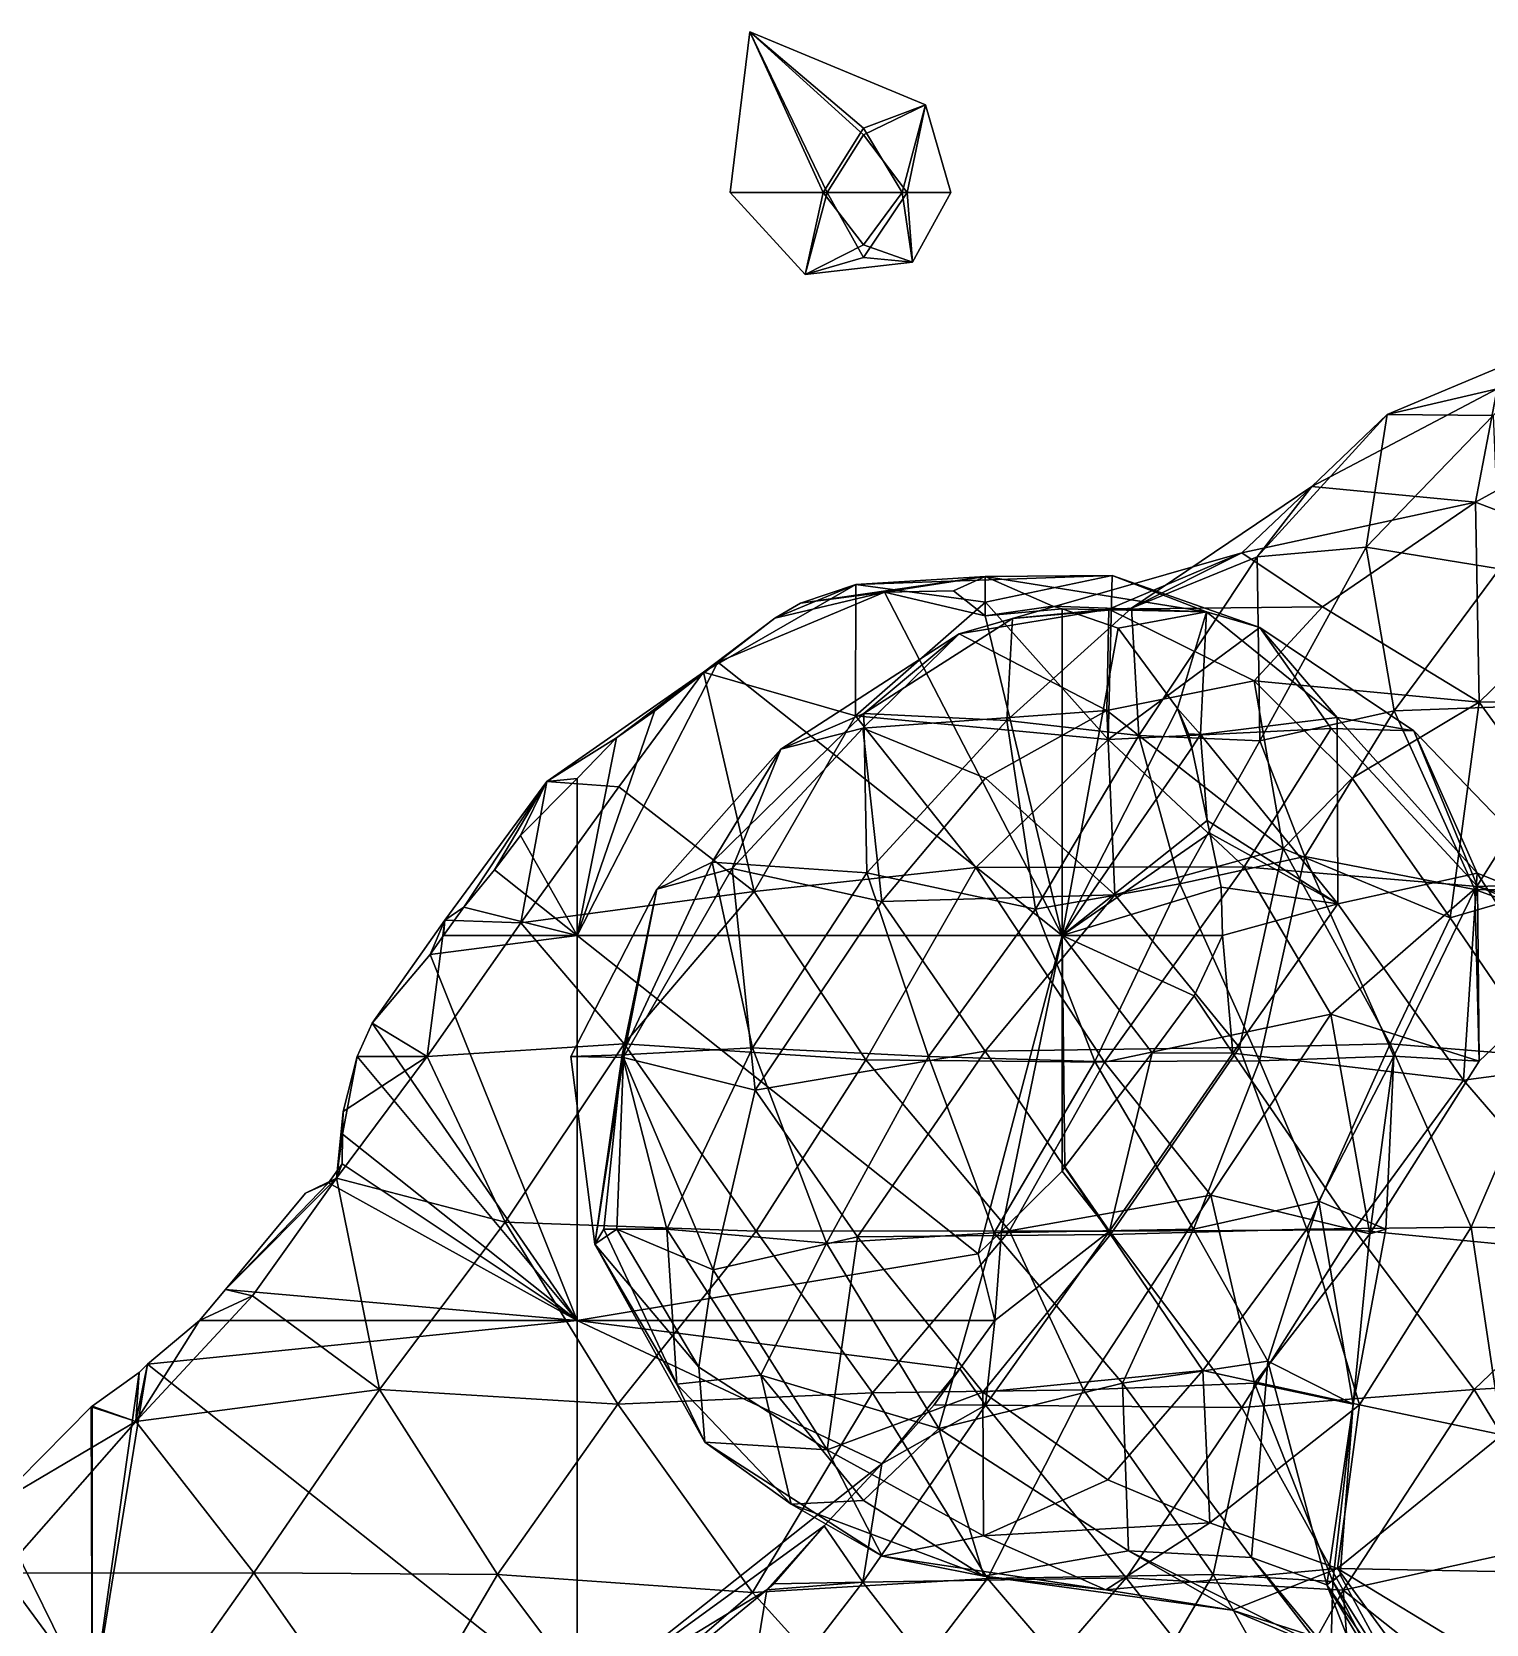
# Model space of a CAD drawing. Extents: x 290034 to 295698, y 4553723 to 4561693.
# Drawn here: x 295113.8 to 295263.7, y 4559080 to 4559244.2 of the extents above; entities that cross this region are included whole.
import ezdxf

# ---------------------------------------------------------------- set-up
doc = ezdxf.new("R2010")
doc.units = 0
doc.layers.add('Au_ppm_Pref_-_0_2', color=7, linetype='CONTINUOUS')

msp = doc.modelspace()

# ---------------------------------------------------------------- linework, layer by layer
at = {"layer": 'Au_ppm_Pref_-_0_2'}
for points in [[(295185.76, 4559227.64, 1853.07), (295187.79, 4559244.21, 1853.07), (295195.78, 4559227.64, 1854.82)], [(295187.79, 4559244.21, 1853.07), (295185.76, 4559227.64, 1853.07), (295195.34, 4559227.64, 1851.11)], [(295187.79, 4559244.21, 1853.07), (295199.5, 4559233.6, 1855.05), (295195.78, 4559227.64, 1854.82)], [(295187.79, 4559244.21, 1853.07), (295205.9, 4559236.69, 1853.07), (295199.5, 4559233.6, 1855.05)], [(295187.79, 4559244.21, 1853.07), (295195.34, 4559227.64, 1851.11), (295199.5, 4559234.28, 1850.86)], [(295205.9, 4559236.69, 1853.07), (295187.79, 4559244.21, 1853.07), (295199.5, 4559234.28, 1850.86)], [(295204.01, 4559227.64, 1855.2), (295199.5, 4559233.6, 1855.05), (295205.9, 4559236.69, 1853.07)], [(295205.9, 4559236.69, 1853.07), (295199.5, 4559234.28, 1850.86), (295203.51, 4559227.64, 1851.18)], [(295208.51, 4559227.64, 1853.07), (295205.9, 4559236.69, 1853.07), (295203.51, 4559227.64, 1851.18)], [(295204.01, 4559227.64, 1855.2), (295205.9, 4559236.69, 1853.07), (295208.51, 4559227.64, 1853.07)], [(295199.5, 4559234.28, 1850.86), (295195.34, 4559227.64, 1851.11), (295203.51, 4559227.64, 1851.18)], [(295204.01, 4559227.64, 1855.2), (295195.78, 4559227.64, 1854.82), (295199.5, 4559233.6, 1855.05)], [(295193.51, 4559219.17, 1853.07), (295185.76, 4559227.64, 1853.07), (295195.78, 4559227.64, 1854.82)], [(295185.76, 4559227.64, 1853.07), (295193.51, 4559219.17, 1853.07), (295195.34, 4559227.64, 1851.11)], [(295193.51, 4559219.17, 1853.07), (295195.78, 4559227.64, 1854.82), (295199.5, 4559220.95, 1855.3)], [(295193.51, 4559219.17, 1853.07), (295199.5, 4559222.24, 1851.27), (295195.34, 4559227.64, 1851.11)], [(295203.51, 4559227.64, 1851.18), (295195.34, 4559227.64, 1851.11), (295199.5, 4559222.24, 1851.27)], [(295204.01, 4559227.64, 1855.2), (295199.5, 4559220.95, 1855.3), (295195.78, 4559227.64, 1854.82)], [(295204.01, 4559227.64, 1855.2), (295204.58, 4559220.46, 1853.07), (295199.5, 4559220.95, 1855.3)], [(295204.58, 4559220.46, 1853.07), (295203.51, 4559227.64, 1851.18), (295199.5, 4559222.24, 1851.27)], [(295204.58, 4559220.46, 1853.07), (295208.51, 4559227.64, 1853.07), (295203.51, 4559227.64, 1851.18)], [(295204.01, 4559227.64, 1855.2), (295208.51, 4559227.64, 1853.07), (295204.58, 4559220.46, 1853.07)], [(295193.51, 4559219.17, 1853.07), (295204.58, 4559220.46, 1853.07), (295199.5, 4559222.24, 1851.27)], [(295204.58, 4559220.46, 1853.07), (295193.51, 4559219.17, 1853.07), (295199.5, 4559220.95, 1855.3)], [(295264.42, 4559204.64, 1887.89), (295253.49, 4559204.74, 1882.77), (295272.76, 4559212.84, 1883.12)], [(295264.83, 4559207.39, 1876.94), (295272.76, 4559212.84, 1883.12), (295253.49, 4559204.74, 1882.77)], [(295245.74, 4559197.34, 1876.89), (295262.6, 4559195.71, 1869.61), (295264.83, 4559207.39, 1876.94)], [(295264.83, 4559207.39, 1876.94), (295253.49, 4559204.74, 1882.77), (295245.74, 4559197.34, 1876.89)], [(295264.83, 4559207.39, 1876.94), (295262.6, 4559195.71, 1869.61), (295277.73, 4559204.03, 1871.58)], [(295251.33, 4559191.09, 1888.39), (295240.09, 4559190.06, 1881.78), (295253.49, 4559204.74, 1882.77)], [(295245.74, 4559197.34, 1876.89), (295253.49, 4559204.74, 1882.77), (295240.09, 4559190.06, 1881.78)], [(295264.42, 4559204.64, 1887.89), (295251.33, 4559191.09, 1888.39), (295253.49, 4559204.74, 1882.77)], [(295251.33, 4559191.09, 1888.39), (295264.42, 4559204.64, 1887.89), (295265.1, 4559188.84, 1892.36)], [(295278.11, 4559189.8, 1867.1), (295277.73, 4559204.03, 1871.58), (295262.6, 4559195.71, 1869.61)], [(295240.09, 4559190.06, 1881.78), (295227.14, 4559184.78, 1875.57), (295245.74, 4559197.34, 1876.89)], [(295238.51, 4559190.5, 1871.01), (295245.74, 4559197.34, 1876.89), (295227.14, 4559184.78, 1875.57)], [(295238.51, 4559190.5, 1871.01), (295262.6, 4559195.71, 1869.61), (295245.74, 4559197.34, 1876.89)], [(295246.83, 4559184.91, 1865.87), (295262.6, 4559195.71, 1869.61), (295238.51, 4559190.5, 1871.01)], [(295263, 4559175.09, 1864.55), (295262.6, 4559195.71, 1869.61), (295246.83, 4559184.91, 1865.87)], [(295263, 4559175.09, 1864.55), (295278.11, 4559189.8, 1867.1), (295262.6, 4559195.71, 1869.61)], [(295214.86, 4559183.72, 1869.43), (295238.51, 4559190.5, 1871.01), (295227.14, 4559184.78, 1875.57)], [(295238.51, 4559190.5, 1871.01), (295214.86, 4559183.72, 1869.43), (295224.8, 4559184.69, 1865.68)], [(295246.83, 4559184.91, 1865.87), (295238.51, 4559190.5, 1871.01), (295224.8, 4559184.69, 1865.68)], [(295240.36, 4559171.09, 1887.88), (295240.09, 4559190.06, 1881.78), (295251.33, 4559191.09, 1888.39)], [(295240.36, 4559171.09, 1887.88), (295251.33, 4559191.09, 1888.39), (295254.21, 4559174.19, 1892.61)], [(295265.1, 4559188.84, 1892.36), (295254.21, 4559174.19, 1892.61), (295251.33, 4559191.09, 1888.39)], [(295240.09, 4559190.06, 1881.78), (295227.91, 4559171.66, 1881.92), (295227.14, 4559184.78, 1875.57)], [(295240.36, 4559171.09, 1887.88), (295227.91, 4559171.66, 1881.92), (295240.09, 4559190.06, 1881.78)], [(295274.65, 4559174.97, 1893.22), (295254.21, 4559174.19, 1892.61), (295265.1, 4559188.84, 1892.36)], [(295287.69, 4559175.53, 1866.6), (295278.11, 4559189.8, 1867.1), (295263, 4559175.09, 1864.55)], [(295183.01, 4559178.2, 1912.17), (295198.71, 4559187.21, 1912.95), (295190.38, 4559183.75, 1917.32)], [(295198.69, 4559173.69, 1907.86), (295198.71, 4559187.21, 1912.95), (295183.01, 4559178.2, 1912.17)], [(295190.38, 4559183.75, 1917.32), (295198.71, 4559187.21, 1912.95), (295193.03, 4559185.29, 1917.51)], [(295193.03, 4559185.29, 1917.51), (295212.06, 4559188.06, 1918.03), (295201.69, 4559186.44, 1918.22)], [(295193.03, 4559185.29, 1917.51), (295198.71, 4559187.21, 1912.95), (295212.06, 4559188.06, 1918.03)], [(295198.69, 4559173.69, 1907.86), (295212.1, 4559185.42, 1908.72), (295198.71, 4559187.21, 1912.95)], [(295198.71, 4559187.21, 1912.95), (295225.15, 4559188.16, 1912.88), (295212.06, 4559188.06, 1918.03)], [(295225.15, 4559188.16, 1912.88), (295198.71, 4559187.21, 1912.95), (295212.1, 4559185.42, 1908.72)], [(295201.69, 4559186.44, 1918.22), (295212.06, 4559188.06, 1918.03), (295208.8, 4559186.58, 1918.84)], [(295212.06, 4559188.06, 1918.03), (295212.05, 4559184, 1919.2), (295208.8, 4559186.58, 1918.84)], [(295212.06, 4559188.06, 1918.03), (295219.04, 4559185, 1919.77), (295212.05, 4559184, 1919.2)], [(295225.15, 4559188.16, 1912.88), (295234.88, 4559184.42, 1917.01), (295212.06, 4559188.06, 1918.03)], [(295219.04, 4559185, 1919.77), (295212.06, 4559188.06, 1918.03), (295234.88, 4559184.42, 1917.01)], [(295224.74, 4559171.25, 1906.94), (295225.15, 4559188.16, 1912.88), (295212.1, 4559185.42, 1908.72)], [(295224.74, 4559171.25, 1906.94), (295240.39, 4559182.79, 1911.05), (295225.15, 4559188.16, 1912.88)], [(295225.15, 4559188.16, 1912.88), (295240.39, 4559182.79, 1911.05), (295234.88, 4559184.42, 1917.01)], [(295184.5, 4559179.2, 1916.95), (295190.38, 4559183.75, 1917.32), (295201.69, 4559186.44, 1918.22)], [(295184.5, 4559179.2, 1916.95), (295201.69, 4559186.44, 1918.22), (295220, 4559151.02, 1920.88)], [(295190.38, 4559183.75, 1917.32), (295193.03, 4559185.29, 1917.51), (295201.69, 4559186.44, 1918.22)], [(295198.69, 4559173.69, 1907.86), (295224.74, 4559171.25, 1906.94), (295212.1, 4559185.42, 1908.72)], [(295201.69, 4559186.44, 1918.22), (295208.8, 4559186.58, 1918.84), (295212.05, 4559184, 1919.2)], [(295201.69, 4559186.44, 1918.22), (295212.05, 4559184, 1919.2), (295220, 4559151.02, 1920.88)], [(295183.01, 4559178.2, 1912.17), (295190.38, 4559183.75, 1917.32), (295184.5, 4559179.2, 1916.95)], [(295214.29, 4559173.19, 1876.4), (295199.54, 4559173.92, 1870.93), (295214.86, 4559183.72, 1869.43)], [(295214.86, 4559183.72, 1869.43), (295199.54, 4559173.92, 1870.93), (295209.36, 4559182.14, 1863.59)], [(295214.86, 4559183.72, 1869.43), (295209.36, 4559182.14, 1863.59), (295224.8, 4559184.69, 1865.68)], [(295224.8, 4559184.69, 1865.68), (295209.36, 4559182.14, 1863.59), (295224.6, 4559174.23, 1859)], [(295212.05, 4559184, 1919.2), (295219.04, 4559185, 1919.77), (295220, 4559184.72, 1919.86)], [(295212.05, 4559184, 1919.2), (295220, 4559184.72, 1919.86), (295220, 4559151.02, 1920.88)], [(295227.91, 4559171.66, 1881.92), (295214.29, 4559173.19, 1876.4), (295227.14, 4559184.78, 1875.57)], [(295214.29, 4559173.19, 1876.4), (295214.86, 4559183.72, 1869.43), (295227.14, 4559184.78, 1875.57)], [(295219.04, 4559185, 1919.77), (295234.88, 4559184.42, 1917.01), (295220, 4559184.72, 1919.86)], [(295220, 4559184.72, 1919.86), (295225.76, 4559182.73, 1920.75), (295220, 4559151.02, 1920.88)], [(295220, 4559184.72, 1919.86), (295234.88, 4559184.42, 1917.01), (295225.76, 4559182.73, 1920.75)], [(295239.79, 4559177.3, 1862.74), (295224.8, 4559184.69, 1865.68), (295224.6, 4559174.23, 1859)], [(295246.83, 4559184.91, 1865.87), (295224.8, 4559184.69, 1865.68), (295239.79, 4559177.3, 1862.74)], [(295234.88, 4559184.42, 1917.01), (295231.89, 4559174.43, 1921.87), (295225.76, 4559182.73, 1920.75)], [(295234.88, 4559184.42, 1917.01), (295234.27, 4559171.75, 1922.1), (295231.89, 4559174.43, 1921.87)], [(295248.35, 4559173.52, 1918.01), (295234.27, 4559171.75, 1922.1), (295234.88, 4559184.42, 1917.01)], [(295240.39, 4559182.79, 1911.05), (295248.35, 4559173.52, 1918.01), (295234.88, 4559184.42, 1917.01)], [(295239.79, 4559177.3, 1862.74), (295263, 4559175.09, 1864.55), (295246.83, 4559184.91, 1865.87)], [(295199.54, 4559173.92, 1870.93), (295190.99, 4559170.25, 1865.91), (295209.36, 4559182.14, 1863.59)], [(295209.36, 4559182.14, 1863.59), (295190.99, 4559170.25, 1865.91), (295199.45, 4559172.4, 1859.36)], [(295209.36, 4559182.14, 1863.59), (295199.45, 4559172.4, 1859.36), (295224.6, 4559174.23, 1859)], [(295220, 4559151.02, 1920.88), (295225.76, 4559182.73, 1920.75), (295231.89, 4559174.43, 1921.87)], [(295224.74, 4559171.25, 1906.94), (295247.72, 4559172.37, 1908.16), (295240.39, 4559182.79, 1911.05)], [(295247.72, 4559172.37, 1908.16), (295256.27, 4559172.14, 1912.46), (295240.39, 4559182.79, 1911.05)], [(295240.39, 4559182.79, 1911.05), (295256.27, 4559172.14, 1912.46), (295248.35, 4559173.52, 1918.01)], [(295170, 4559151.02, 1916.65), (295177.98, 4559174.15, 1916.56), (295184.5, 4559179.2, 1916.95)], [(295170, 4559151.02, 1916.65), (295184.5, 4559179.2, 1916.95), (295220, 4559151.02, 1920.88)], [(295183.01, 4559178.2, 1912.17), (295184.5, 4559179.2, 1916.95), (295177.98, 4559174.15, 1916.56)], [(295166.85, 4559166.91, 1912.46), (295183.01, 4559178.2, 1912.17), (295174.03, 4559171.43, 1916.32)], [(295174.3, 4559166.35, 1909.14), (295183.01, 4559178.2, 1912.17), (295166.85, 4559166.91, 1912.46)], [(295174.03, 4559171.43, 1916.32), (295183.01, 4559178.2, 1912.17), (295177.98, 4559174.15, 1916.56)], [(295188.24, 4559155.57, 1906.66), (295183.01, 4559178.2, 1912.17), (295174.3, 4559166.35, 1909.14)], [(295198.69, 4559173.69, 1907.86), (295183.01, 4559178.2, 1912.17), (295188.24, 4559155.57, 1906.66)], [(295242.79, 4559160.02, 1858.03), (295239.79, 4559177.3, 1862.74), (295224.6, 4559174.23, 1859)], [(295242.79, 4559160.02, 1858.03), (295249.9, 4559167.26, 1861.32), (295239.79, 4559177.3, 1862.74)], [(295263, 4559175.09, 1864.55), (295239.79, 4559177.3, 1862.74), (295249.9, 4559167.26, 1861.32)], [(295275.8, 4559157.47, 1863.61), (295287.69, 4559175.53, 1866.6), (295263, 4559175.09, 1864.55)], [(295170, 4559151.02, 1916.65), (295174.03, 4559171.43, 1916.32), (295177.98, 4559174.15, 1916.56)], [(295199.54, 4559173.92, 1870.93), (295199.87, 4559157.48, 1877.17), (295183.91, 4559158.58, 1871.65)], [(295199.54, 4559173.92, 1870.93), (295183.91, 4559158.58, 1871.65), (295190.99, 4559170.25, 1865.91)], [(295199.45, 4559172.4, 1859.36), (295212.1, 4559167.25, 1855.38), (295224.6, 4559174.23, 1859)], [(295214.29, 4559173.19, 1876.4), (295199.87, 4559157.48, 1877.17), (295199.54, 4559173.92, 1870.93)], [(295225.42, 4559155.24, 1855), (295224.6, 4559174.23, 1859), (295212.1, 4559167.25, 1855.38)], [(295231.89, 4559174.43, 1921.87), (295233.37, 4559170.39, 1922.2), (295220, 4559151.02, 1920.88)], [(295225.42, 4559155.24, 1855), (295242.79, 4559160.02, 1858.03), (295224.6, 4559174.23, 1859)], [(295233.37, 4559170.39, 1922.2), (295231.89, 4559174.43, 1921.87), (295233.01, 4559171.83, 1922.11)], [(295231.89, 4559174.43, 1921.87), (295234.27, 4559171.75, 1922.1), (295233.01, 4559171.83, 1922.11)], [(295240.36, 4559171.09, 1887.88), (295254.21, 4559174.19, 1892.61), (295245.01, 4559159.18, 1890.36)], [(295262.54, 4559155.79, 1894.06), (295245.01, 4559159.18, 1890.36), (295254.21, 4559174.19, 1892.61)], [(295260.01, 4559152.85, 1861.36), (295263, 4559175.09, 1864.55), (295249.9, 4559167.26, 1861.32)], [(295274.65, 4559174.97, 1893.22), (295262.54, 4559155.79, 1894.06), (295254.21, 4559174.19, 1892.61)], [(295263, 4559175.09, 1864.55), (295260.01, 4559152.85, 1861.36), (295275.8, 4559157.47, 1863.61)], [(295288.47, 4559155.53, 1894.88), (295262.54, 4559155.79, 1894.06), (295274.65, 4559174.97, 1893.22)], [(295185.98, 4559157.94, 1858.48), (295201.39, 4559154.53, 1854.57), (295199.45, 4559172.4, 1859.36)], [(295199.45, 4559172.4, 1859.36), (295190.99, 4559170.25, 1865.91), (295185.98, 4559157.94, 1858.48)], [(295188.24, 4559155.57, 1906.66), (295211.11, 4559158.03, 1905.92), (295198.69, 4559173.69, 1907.86)], [(295198.69, 4559173.69, 1907.86), (295211.11, 4559158.03, 1905.92), (295224.74, 4559171.25, 1906.94)], [(295201.39, 4559154.53, 1854.57), (295212.1, 4559167.25, 1855.38), (295199.45, 4559172.4, 1859.36)], [(295217.23, 4559153.75, 1881.18), (295199.87, 4559157.48, 1877.17), (295214.29, 4559173.19, 1876.4)], [(295217.23, 4559153.75, 1881.18), (295214.29, 4559173.19, 1876.4), (295227.91, 4559171.66, 1881.92)], [(295224.74, 4559171.25, 1906.94), (295238.76, 4559158.13, 1905.43), (295247.72, 4559172.37, 1908.16)], [(295248.35, 4559173.52, 1918.01), (295248.41, 4559154.29, 1922.95), (295234.27, 4559171.75, 1922.1)], [(295238.76, 4559158.13, 1905.43), (295262.82, 4559156.07, 1906.28), (295247.72, 4559172.37, 1908.16)], [(295247.72, 4559172.37, 1908.16), (295262.82, 4559156.07, 1906.28), (295256.27, 4559172.14, 1912.46)], [(295248.35, 4559173.52, 1918.01), (295256.27, 4559172.14, 1912.46), (295262.79, 4559157.47, 1918.3)], [(295248.35, 4559173.52, 1918.01), (295262.79, 4559157.47, 1918.3), (295248.41, 4559154.29, 1922.95)], [(295256.27, 4559172.14, 1912.46), (295262.82, 4559156.07, 1906.28), (295275.09, 4559152.59, 1912.74)], [(295256.27, 4559172.14, 1912.46), (295275.09, 4559152.59, 1912.74), (295262.79, 4559157.47, 1918.3)], [(295166.85, 4559166.91, 1912.46), (295174.03, 4559171.43, 1916.32), (295170, 4559167.23, 1916.12)], [(295170, 4559151.02, 1916.65), (295170, 4559167.23, 1916.12), (295174.03, 4559171.43, 1916.32)], [(295211.11, 4559158.03, 1905.92), (295238.76, 4559158.13, 1905.43), (295224.74, 4559171.25, 1906.94)], [(295217.23, 4559153.75, 1881.18), (295227.91, 4559171.66, 1881.92), (295232.13, 4559156.37, 1885.2)], [(295227.91, 4559171.66, 1881.92), (295240.36, 4559171.09, 1887.88), (295232.13, 4559156.37, 1885.2)], [(295245.01, 4559159.18, 1890.36), (295232.13, 4559156.37, 1885.2), (295240.36, 4559171.09, 1887.88)], [(295234.27, 4559171.75, 1922.1), (295233.37, 4559170.39, 1922.2), (295233.01, 4559171.83, 1922.11)], [(295233.37, 4559170.39, 1922.2), (295234.27, 4559171.75, 1922.1), (295234.95, 4559162.88, 1922.65)], [(295234.27, 4559171.75, 1922.1), (295248.41, 4559154.29, 1922.95), (295234.95, 4559162.88, 1922.65)], [(295183.91, 4559158.58, 1871.65), (295178.2, 4559155.8, 1864.88), (295190.99, 4559170.25, 1865.91)], [(295185.98, 4559157.94, 1858.48), (295190.99, 4559170.25, 1865.91), (295178.2, 4559155.8, 1864.88)], [(295233.37, 4559170.39, 1922.2), (295234.95, 4559162.88, 1922.65), (295220, 4559151.02, 1920.88)], [(295164.16, 4559161.35, 1915.58), (295170, 4559167.23, 1916.12), (295170, 4559151.02, 1916.65)], [(295166.85, 4559166.91, 1912.46), (295170, 4559167.23, 1916.12), (295164.16, 4559161.35, 1915.58)], [(295225.42, 4559155.24, 1855), (295212.1, 4559167.25, 1855.38), (295201.39, 4559154.53, 1854.57)], [(295249.9, 4559167.26, 1861.32), (295242.79, 4559160.02, 1858.03), (295260.01, 4559152.85, 1861.36)], [(295156.36, 4559152.61, 1912.46), (295166.85, 4559166.91, 1912.46), (295158.3, 4559153.96, 1914.6)], [(295164.18, 4559152.35, 1909.03), (295166.85, 4559166.91, 1912.46), (295156.36, 4559152.61, 1912.46)], [(295158.3, 4559153.96, 1914.6), (295166.85, 4559166.91, 1912.46), (295161.46, 4559157.8, 1915.36)], [(295161.46, 4559157.8, 1915.36), (295166.85, 4559166.91, 1912.46), (295164.16, 4559161.35, 1915.58)], [(295164.18, 4559152.35, 1909.03), (295174.3, 4559166.35, 1909.14), (295166.85, 4559166.91, 1912.46)], [(295188.24, 4559155.57, 1906.66), (295174.3, 4559166.35, 1909.14), (295164.18, 4559152.35, 1909.03)], [(295235.22, 4559161.58, 1922.73), (295220, 4559151.02, 1920.88), (295234.95, 4559162.88, 1922.65)], [(295234.95, 4559162.88, 1922.65), (295248.41, 4559154.29, 1922.95), (295235.22, 4559161.58, 1922.73)], [(295161.46, 4559157.8, 1915.36), (295164.16, 4559161.35, 1915.58), (295170, 4559151.02, 1916.65)], [(295236.4, 4559156.03, 1923.07), (295220, 4559151.02, 1920.88), (295235.22, 4559161.58, 1922.73)], [(295235.22, 4559161.58, 1922.73), (295248.41, 4559154.29, 1922.95), (295236.4, 4559156.03, 1923.07)], [(295238.28, 4559139.47, 1855.17), (295242.79, 4559160.02, 1858.03), (295225.42, 4559155.24, 1855)], [(295240.33, 4559138.12, 1887.72), (295232.13, 4559156.37, 1885.2), (295245.01, 4559159.18, 1890.36)], [(295238.28, 4559139.47, 1855.17), (295253.83, 4559139.85, 1857.87), (295242.79, 4559160.02, 1858.03)], [(295254.2, 4559138.59, 1893.67), (295240.33, 4559138.12, 1887.72), (295245.01, 4559159.18, 1890.36)], [(295253.83, 4559139.85, 1857.87), (295260.01, 4559152.85, 1861.36), (295242.79, 4559160.02, 1858.03)], [(295254.2, 4559138.59, 1893.67), (295245.01, 4559159.18, 1890.36), (295262.54, 4559155.79, 1894.06)], [(295170, 4559151.02, 1916.65), (295158.3, 4559153.96, 1914.6), (295161.46, 4559157.8, 1915.36)], [(295188.06, 4559139.44, 1876.65), (295174.63, 4559138.74, 1871.11), (295183.91, 4559158.58, 1871.65)], [(295178.2, 4559155.8, 1864.88), (295183.91, 4559158.58, 1871.65), (295174.63, 4559138.74, 1871.11)], [(295174.76, 4559138.46, 1859.15), (295188.33, 4559135.1, 1854.9), (295185.98, 4559157.94, 1858.48)], [(295174.76, 4559138.46, 1859.15), (295185.98, 4559157.94, 1858.48), (295178.2, 4559155.8, 1864.88)], [(295183.91, 4559158.58, 1871.65), (295199.87, 4559157.48, 1877.17), (295188.06, 4559139.44, 1876.65)], [(295188.33, 4559135.1, 1854.9), (295201.39, 4559154.53, 1854.57), (295185.98, 4559157.94, 1858.48)], [(295199.87, 4559157.48, 1877.17), (295206.2, 4559138.55, 1879.61), (295188.06, 4559139.44, 1876.65)], [(295188.24, 4559155.57, 1906.66), (295199.74, 4559138.23, 1906.32), (295211.11, 4559158.03, 1905.92)], [(295224.35, 4559137.96, 1906.05), (295211.11, 4559158.03, 1905.92), (295199.74, 4559138.23, 1906.32)], [(295217.23, 4559153.75, 1881.18), (295206.2, 4559138.55, 1879.61), (295199.87, 4559157.48, 1877.17)], [(295224.35, 4559137.96, 1906.05), (295238.76, 4559158.13, 1905.43), (295211.11, 4559158.03, 1905.92)], [(295224.35, 4559137.96, 1906.05), (295247.71, 4559142.93, 1904.03), (295238.76, 4559158.13, 1905.43)], [(295247.71, 4559142.93, 1904.03), (295262.82, 4559156.07, 1906.28), (295238.76, 4559158.13, 1905.43)], [(295248.41, 4559154.29, 1922.95), (295262.79, 4559157.47, 1918.3), (295261.36, 4559136.13, 1923)], [(295269.75, 4559138.55, 1861.53), (295275.8, 4559157.47, 1863.61), (295260.01, 4559152.85, 1861.36)], [(295262.79, 4559157.47, 1918.3), (295275.4, 4559137.98, 1919.67), (295261.36, 4559136.13, 1923)], [(295275.09, 4559152.59, 1912.74), (295275.4, 4559137.98, 1919.67), (295262.79, 4559157.47, 1918.3)], [(295178.2, 4559155.8, 1864.88), (295174.63, 4559138.74, 1871.11), (295169.33, 4559138.55, 1864.95)], [(295174.76, 4559138.46, 1859.15), (295178.2, 4559155.8, 1864.88), (295169.33, 4559138.55, 1864.95)], [(295232.13, 4559156.37, 1885.2), (295223.37, 4559138.06, 1883.22), (295217.23, 4559153.75, 1881.18)], [(295236.54, 4559151.02, 1923.24), (295220, 4559151.02, 1920.88), (295236.4, 4559156.03, 1923.07)], [(295240.33, 4559138.12, 1887.72), (295223.37, 4559138.06, 1883.22), (295232.13, 4559156.37, 1885.2)], [(295248.41, 4559154.29, 1922.95), (295236.54, 4559151.02, 1923.24), (295236.4, 4559156.03, 1923.07)], [(295247.71, 4559142.93, 1904.03), (295262.99, 4559138.08, 1900.63), (295262.82, 4559156.07, 1906.28)], [(295262.99, 4559138.08, 1900.63), (295254.2, 4559138.59, 1893.67), (295262.54, 4559155.79, 1894.06)], [(295262.99, 4559138.08, 1900.63), (295262.54, 4559155.79, 1894.06), (295276.34, 4559150.76, 1900.68)], [(295288.47, 4559155.53, 1894.88), (295276.34, 4559150.76, 1900.68), (295262.54, 4559155.79, 1894.06)], [(295276.34, 4559150.76, 1900.68), (295287.42, 4559156.87, 1906.63), (295262.82, 4559156.07, 1906.28)], [(295287.42, 4559156.87, 1906.63), (295275.09, 4559152.59, 1912.74), (295262.82, 4559156.07, 1906.28)], [(295262.99, 4559138.08, 1900.63), (295276.34, 4559150.76, 1900.68), (295262.82, 4559156.07, 1906.28)], [(295188.24, 4559155.57, 1906.66), (295164.18, 4559152.35, 1909.03), (295174.83, 4559139.88, 1906.43)], [(295199.74, 4559138.23, 1906.32), (295188.24, 4559155.57, 1906.66), (295174.83, 4559139.88, 1906.43)], [(295212.05, 4559139.11, 1854.01), (295201.39, 4559154.53, 1854.57), (295188.33, 4559135.1, 1854.9)], [(295225.42, 4559155.24, 1855), (295201.39, 4559154.53, 1854.57), (295212.05, 4559139.11, 1854.01)], [(295225.42, 4559155.24, 1855), (295212.05, 4559139.11, 1854.01), (295238.28, 4559139.47, 1855.17)], [(295236.54, 4559151.02, 1923.24), (295248.41, 4559154.29, 1922.95), (295237.6, 4559138.89, 1923.64)], [(295261.36, 4559136.13, 1923), (295237.6, 4559138.89, 1923.64), (295248.41, 4559154.29, 1922.95)], [(295156.36, 4559152.61, 1912.46), (295154.84, 4559149.06, 1913.77), (295148.85, 4559141.99, 1912.46)], [(295154.53, 4559138.55, 1909.08), (295156.36, 4559152.61, 1912.46), (295148.85, 4559141.99, 1912.46)], [(295164.18, 4559152.35, 1909.03), (295156.36, 4559152.61, 1912.46), (295154.53, 4559138.55, 1909.08)], [(295154.84, 4559149.06, 1913.77), (295156.36, 4559152.61, 1912.46), (295156.21, 4559151.02, 1914.08)], [(295158.3, 4559153.96, 1914.6), (295170, 4559151.02, 1916.65), (295156.21, 4559151.02, 1914.08)], [(295156.36, 4559152.61, 1912.46), (295158.3, 4559153.96, 1914.6), (295156.21, 4559151.02, 1914.08)], [(295217.23, 4559153.75, 1881.18), (295223.37, 4559138.06, 1883.22), (295206.2, 4559138.55, 1879.61)], [(295260.01, 4559152.85, 1861.36), (295253.83, 4559139.85, 1857.87), (295269.75, 4559138.55, 1861.53)], [(295154.53, 4559138.55, 1909.08), (295174.83, 4559139.88, 1906.43), (295164.18, 4559152.35, 1909.03)], [(295156.21, 4559151.02, 1914.08), (295170, 4559151.02, 1916.65), (295154.84, 4559149.06, 1913.77)], [(295154.84, 4559149.06, 1913.77), (295170, 4559151.02, 1916.65), (295170, 4559111.34, 1915.57)], [(295211.35, 4559118.2, 1923.71), (295170, 4559111.34, 1915.57), (295170, 4559151.02, 1916.65)], [(295211.35, 4559118.2, 1923.71), (295170, 4559151.02, 1916.65), (295220, 4559151.02, 1920.88)], [(295213.74, 4559120.55, 1923.66), (295211.35, 4559118.2, 1923.71), (295220, 4559151.02, 1920.88)], [(295220, 4559126.75, 1923.52), (295213.74, 4559120.55, 1923.66), (295220, 4559151.02, 1920.88)], [(295220.27, 4559127.2, 1923.51), (295220, 4559126.75, 1923.52), (295220, 4559151.02, 1920.88)], [(295229.29, 4559138.95, 1923.51), (295220.27, 4559127.2, 1923.51), (295220, 4559151.02, 1920.88)], [(295233.61, 4559144.8, 1923.49), (295229.29, 4559138.95, 1923.51), (295220, 4559151.02, 1920.88)], [(295236.54, 4559151.02, 1923.24), (295233.61, 4559144.8, 1923.49), (295220, 4559151.02, 1920.88)], [(295233.61, 4559144.8, 1923.49), (295236.54, 4559151.02, 1923.24), (295237.6, 4559138.89, 1923.64)], [(295148.85, 4559141.99, 1912.46), (295154.84, 4559149.06, 1913.77), (295170, 4559111.34, 1915.57)], [(295237.6, 4559138.89, 1923.64), (295229.29, 4559138.95, 1923.51), (295233.61, 4559144.8, 1923.49)], [(295235.34, 4559124.25, 1904.43), (295247.71, 4559142.93, 1904.03), (295224.35, 4559137.96, 1906.05)], [(295247.71, 4559142.93, 1904.03), (295235.34, 4559124.25, 1904.43), (295251.73, 4559120.26, 1901.16)], [(295247.71, 4559142.93, 1904.03), (295251.73, 4559120.26, 1901.16), (295262.99, 4559138.08, 1900.63)], [(295148.85, 4559141.99, 1912.46), (295170, 4559111.34, 1915.57), (295147.32, 4559138.55, 1912.09)], [(295147.32, 4559138.55, 1912.09), (295154.53, 4559138.55, 1909.08), (295148.85, 4559141.99, 1912.46)], [(295162.56, 4559121.47, 1906.6), (295174.83, 4559139.88, 1906.43), (295154.53, 4559138.55, 1909.08)], [(295162.56, 4559121.47, 1906.6), (295188.43, 4559120.56, 1905.58), (295174.83, 4559139.88, 1906.43)], [(295188.06, 4559139.44, 1876.65), (295179.22, 4559120.74, 1874.51), (295174.63, 4559138.74, 1871.11)], [(295199.74, 4559138.23, 1906.32), (295174.83, 4559139.88, 1906.43), (295188.43, 4559120.56, 1905.58)], [(295188.06, 4559139.44, 1876.65), (295195.71, 4559119.3, 1877.93), (295179.22, 4559120.74, 1874.51)], [(295206.2, 4559138.55, 1879.61), (295195.71, 4559119.3, 1877.93), (295188.06, 4559139.44, 1876.65)], [(295224.99, 4559120.2, 1854.09), (295238.28, 4559139.47, 1855.17), (295212.05, 4559139.11, 1854.01)], [(295224.99, 4559120.2, 1854.09), (295245.21, 4559120.74, 1855.28), (295238.28, 4559139.47, 1855.17)], [(295238.28, 4559139.47, 1855.17), (295245.21, 4559120.74, 1855.28), (295253.83, 4559139.85, 1857.87)], [(295253.83, 4559139.85, 1857.87), (295245.21, 4559120.74, 1855.28), (295262.15, 4559120.97, 1859.33)], [(295262.15, 4559120.97, 1859.33), (295269.75, 4559138.55, 1861.53), (295253.83, 4559139.85, 1857.87)], [(295145.17, 4559126.02, 1910.68), (295154.53, 4559138.55, 1909.08), (295145.85, 4559132.9, 1911.66)], [(295162.56, 4559121.47, 1906.6), (295154.53, 4559138.55, 1909.08), (295145.17, 4559126.02, 1910.68)], [(295145.85, 4559132.9, 1911.66), (295147.32, 4559138.55, 1912.09), (295145.78, 4559130.56, 1911.58)], [(295147.32, 4559138.55, 1912.09), (295170, 4559111.34, 1915.57), (295145.78, 4559130.56, 1911.58)], [(295145.85, 4559132.9, 1911.66), (295154.53, 4559138.55, 1909.08), (295147.32, 4559138.55, 1912.09)], [(295174.63, 4559138.74, 1871.11), (295171.8, 4559119.22, 1865.02), (295169.33, 4559138.55, 1864.95)], [(295169.33, 4559138.55, 1864.95), (295171.8, 4559119.22, 1865.02), (295174.76, 4559138.46, 1859.15)], [(295172.74, 4559120.74, 1870.89), (295171.8, 4559119.22, 1865.02), (295174.63, 4559138.74, 1871.11)], [(295171.8, 4559119.22, 1865.02), (295174.09, 4559120.74, 1859.01), (295174.76, 4559138.46, 1859.15)], [(295179.22, 4559120.74, 1874.51), (295172.74, 4559120.74, 1870.89), (295174.63, 4559138.74, 1871.11)], [(295174.76, 4559138.46, 1859.15), (295174.09, 4559120.74, 1859.01), (295184, 4559116.58, 1856.25)], [(295188.33, 4559135.1, 1854.9), (295174.76, 4559138.46, 1859.15), (295184, 4559116.58, 1856.25)], [(295212.05, 4559139.11, 1854.01), (295188.33, 4559135.1, 1854.9), (295198.9, 4559119.95, 1854.49)], [(295188.43, 4559120.56, 1905.58), (295214.55, 4559120.58, 1907.02), (295199.74, 4559138.23, 1906.32)], [(295212.97, 4559120.38, 1881.6), (295195.71, 4559119.3, 1877.93), (295206.2, 4559138.55, 1879.61)], [(295224.99, 4559120.2, 1854.09), (295212.05, 4559139.11, 1854.01), (295198.9, 4559119.95, 1854.49)], [(295224.35, 4559137.96, 1906.05), (295199.74, 4559138.23, 1906.32), (295214.55, 4559120.58, 1907.02)], [(295206.2, 4559138.55, 1879.61), (295223.37, 4559138.06, 1883.22), (295212.97, 4559120.38, 1881.6)], [(295233.54, 4559120.74, 1884.54), (295212.97, 4559120.38, 1881.6), (295223.37, 4559138.06, 1883.22)], [(295235.34, 4559124.25, 1904.43), (295224.35, 4559137.96, 1906.05), (295214.55, 4559120.58, 1907.02)], [(295229.29, 4559138.95, 1923.51), (295224.87, 4559120.54, 1923.64), (295220.27, 4559127.2, 1923.51)], [(295233.54, 4559120.74, 1884.54), (295223.37, 4559138.06, 1883.22), (295240.33, 4559138.12, 1887.72)], [(295237.6, 4559138.89, 1923.64), (295224.87, 4559120.54, 1923.64), (295229.29, 4559138.95, 1923.51)], [(295250.1, 4559120.7, 1923.98), (295224.87, 4559120.54, 1923.64), (295237.6, 4559138.89, 1923.64)], [(295246.47, 4559123.64, 1890.23), (295233.54, 4559120.74, 1884.54), (295240.33, 4559138.12, 1887.72)], [(295250.1, 4559120.7, 1923.98), (295237.6, 4559138.89, 1923.64), (295261.36, 4559136.13, 1923)], [(295254.2, 4559138.59, 1893.67), (295246.47, 4559123.64, 1890.23), (295240.33, 4559138.12, 1887.72)], [(295254.2, 4559138.59, 1893.67), (295253.35, 4559120.74, 1894.64), (295246.47, 4559123.64, 1890.23)], [(295251.73, 4559120.26, 1901.16), (295254.2, 4559138.59, 1893.67), (295262.99, 4559138.08, 1900.63)], [(295251.73, 4559120.26, 1901.16), (295253.35, 4559120.74, 1894.64), (295254.2, 4559138.59, 1893.67)], [(295261.36, 4559136.13, 1923), (295275.4, 4559137.98, 1919.67), (295276.94, 4559118.06, 1923.37)], [(295262.15, 4559120.97, 1859.33), (295276.96, 4559120.66, 1862.17), (295269.75, 4559138.55, 1861.53)], [(295250.1, 4559120.7, 1923.98), (295261.36, 4559136.13, 1923), (295276.94, 4559118.06, 1923.37)], [(295198.9, 4559119.95, 1854.49), (295188.33, 4559135.1, 1854.9), (295184, 4559116.58, 1856.25)], [(295145.17, 4559126.02, 1910.68), (295145.85, 4559132.9, 1911.66), (295145.78, 4559130.56, 1911.58)], [(295145.17, 4559126.02, 1910.68), (295145.78, 4559130.56, 1911.58), (295145.76, 4559127.48, 1911.61)], [(295145.78, 4559130.56, 1911.58), (295170, 4559111.34, 1915.57), (295145.76, 4559127.48, 1911.61)], [(295170, 4559111.34, 1915.57), (295144.36, 4559125.52, 1911.41), (295145.76, 4559127.48, 1911.61)], [(295145.17, 4559126.02, 1910.68), (295145.76, 4559127.48, 1911.61), (295144.36, 4559125.52, 1911.41)], [(295224.87, 4559120.54, 1923.64), (295213.74, 4559120.55, 1923.66), (295220, 4559126.75, 1923.52)], [(295224.87, 4559120.54, 1923.64), (295220, 4559126.75, 1923.52), (295220.27, 4559127.2, 1923.51)], [(295141.99, 4559124.47, 1911.04), (295133.74, 4559114.53, 1909.84), (295145.17, 4559126.02, 1910.68)], [(295133.74, 4559114.53, 1909.84), (295136.51, 4559113.89, 1908.81), (295145.17, 4559126.02, 1910.68)], [(295144.36, 4559125.52, 1911.41), (295133.74, 4559114.53, 1909.84), (295141.99, 4559124.47, 1911.04)], [(295170, 4559111.34, 1915.57), (295133.74, 4559114.53, 1909.84), (295144.36, 4559125.52, 1911.41)], [(295149.61, 4559104.22, 1906.47), (295145.17, 4559126.02, 1910.68), (295136.51, 4559113.89, 1908.81)], [(295145.17, 4559126.02, 1910.68), (295144.36, 4559125.52, 1911.41), (295141.99, 4559124.47, 1911.04)], [(295145.17, 4559126.02, 1910.68), (295149.61, 4559104.22, 1906.47), (295162.56, 4559121.47, 1906.6)], [(295235.34, 4559124.25, 1904.43), (295214.55, 4559120.58, 1907.02), (295222.18, 4559104.19, 1904.91)], [(295235.34, 4559124.25, 1904.43), (295222.18, 4559104.19, 1904.91), (295239.84, 4559104.88, 1902.51)], [(295233.54, 4559120.74, 1884.54), (295246.47, 4559123.64, 1890.23), (295241.21, 4559107.13, 1887.57)], [(295235.34, 4559124.25, 1904.43), (295239.84, 4559104.88, 1902.51), (295251.73, 4559120.26, 1901.16)], [(295250, 4559102.7, 1894.64), (295241.21, 4559107.13, 1887.57), (295246.47, 4559123.64, 1890.23)], [(295250, 4559102.7, 1894.64), (295246.47, 4559123.64, 1890.23), (295253.35, 4559120.74, 1894.64)], [(295162.56, 4559121.47, 1906.6), (295149.61, 4559104.22, 1906.47), (295174.19, 4559102.7, 1905.29)], [(295174.19, 4559102.7, 1905.29), (295188.43, 4559120.56, 1905.58), (295162.56, 4559121.47, 1906.6)], [(295182.52, 4559106.54, 1859.01), (295174.09, 4559120.74, 1859.01), (295171.8, 4559119.22, 1865.02)], [(295172.74, 4559120.74, 1870.89), (295180.28, 4559104.78, 1869.97), (295171.8, 4559119.22, 1865.02)], [(295179.22, 4559120.74, 1874.51), (295180.28, 4559104.78, 1869.97), (295172.74, 4559120.74, 1870.89)], [(295174.09, 4559120.74, 1859.01), (295182.52, 4559106.54, 1859.01), (295184, 4559116.58, 1856.25)], [(295200.44, 4559103.87, 1905.25), (295188.43, 4559120.56, 1905.58), (295174.19, 4559102.7, 1905.29)], [(295179.22, 4559120.74, 1874.51), (295195.71, 4559119.3, 1877.93), (295188.93, 4559105.69, 1874.95)], [(295179.22, 4559120.74, 1874.51), (295188.93, 4559105.69, 1874.95), (295180.28, 4559104.78, 1869.97)], [(295184, 4559116.58, 1856.25), (295195.77, 4559097.99, 1857.45), (295198.9, 4559119.95, 1854.49)], [(295200.44, 4559103.87, 1905.25), (295214.55, 4559120.58, 1907.02), (295188.43, 4559120.56, 1905.58)], [(295212.97, 4559120.38, 1881.6), (295207.29, 4559100.2, 1877.65), (295195.71, 4559119.3, 1877.93)], [(295211.81, 4559103.94, 1855.06), (295198.9, 4559119.95, 1854.49), (295195.77, 4559097.99, 1857.45)], [(295224.99, 4559120.2, 1854.09), (295198.9, 4559119.95, 1854.49), (295211.81, 4559103.94, 1855.06)], [(295222.18, 4559104.19, 1904.91), (295214.55, 4559120.58, 1907.02), (295200.44, 4559103.87, 1905.25)], [(295212.97, 4559120.38, 1881.6), (295226.2, 4559104.87, 1881.76), (295207.29, 4559100.2, 1877.65)], [(295213.74, 4559120.55, 1923.66), (295213.04, 4559111.34, 1923.85), (295211.35, 4559118.2, 1923.71)], [(295224.99, 4559120.2, 1854.09), (295211.81, 4559103.94, 1855.06), (295234.49, 4559106.18, 1855.48)], [(295224.87, 4559120.54, 1923.64), (295212.1, 4559102.62, 1924.03), (295213.04, 4559111.34, 1923.85)], [(295238.52, 4559102.37, 1924.32), (295212.1, 4559102.62, 1924.03), (295224.87, 4559120.54, 1923.64)], [(295233.54, 4559120.74, 1884.54), (295226.2, 4559104.87, 1881.76), (295212.97, 4559120.38, 1881.6)], [(295224.87, 4559120.54, 1923.64), (295213.04, 4559111.34, 1923.85), (295213.74, 4559120.55, 1923.66)], [(295238.52, 4559102.37, 1924.32), (295224.87, 4559120.54, 1923.64), (295250.1, 4559120.7, 1923.98)], [(295224.99, 4559120.2, 1854.09), (295234.49, 4559106.18, 1855.48), (295245.21, 4559120.74, 1855.28)], [(295233.54, 4559120.74, 1884.54), (295241.21, 4559107.13, 1887.57), (295226.2, 4559104.87, 1881.76)], [(295245.21, 4559120.74, 1855.28), (295234.49, 4559106.18, 1855.48), (295250.66, 4559102.65, 1859.16)], [(295238.52, 4559102.37, 1924.32), (295250.1, 4559120.7, 1923.98), (295262.46, 4559104.24, 1924.66)], [(295239.84, 4559104.88, 1902.51), (295250, 4559102.7, 1894.64), (295251.73, 4559120.26, 1901.16)], [(295262.15, 4559120.97, 1859.33), (295245.21, 4559120.74, 1855.28), (295250.66, 4559102.65, 1859.16)], [(295251.73, 4559120.26, 1901.16), (295250, 4559102.7, 1894.64), (295253.35, 4559120.74, 1894.64)], [(295276.94, 4559118.06, 1923.37), (295262.46, 4559104.24, 1924.66), (295250.1, 4559120.7, 1923.98)], [(295262.15, 4559120.97, 1859.33), (295250.66, 4559102.65, 1859.16), (295265.36, 4559099.56, 1862.48)], [(295262.15, 4559120.97, 1859.33), (295265.36, 4559099.56, 1862.48), (295276.96, 4559120.66, 1862.17)], [(295213.04, 4559111.34, 1923.85), (295170, 4559111.34, 1915.57), (295211.35, 4559118.2, 1923.71)], [(295182.52, 4559106.54, 1859.01), (295171.8, 4559119.22, 1865.02), (295183.16, 4559098.78, 1864.47)], [(295180.28, 4559104.78, 1869.97), (295183.16, 4559098.78, 1864.47), (295171.8, 4559119.22, 1865.02)], [(295195.71, 4559119.3, 1877.93), (295207.29, 4559100.2, 1877.65), (295188.93, 4559105.69, 1874.95)], [(295285.47, 4559105.58, 1926.28), (295262.46, 4559104.24, 1924.66), (295276.94, 4559118.06, 1923.37)], [(295182.52, 4559106.54, 1859.01), (295195.77, 4559097.99, 1857.45), (295184, 4559116.58, 1856.25)], [(295131.04, 4559111.34, 1909.45), (295124.47, 4559100.91, 1907.52), (295136.51, 4559113.89, 1908.81)], [(295124.47, 4559100.91, 1907.52), (295149.61, 4559104.22, 1906.47), (295136.51, 4559113.89, 1908.81)], [(295170, 4559111.34, 1915.57), (295131.04, 4559111.34, 1909.45), (295133.74, 4559114.53, 1909.84)], [(295133.74, 4559114.53, 1909.84), (295131.04, 4559111.34, 1909.45), (295136.51, 4559113.89, 1908.81)], [(295131.04, 4559111.34, 1909.45), (295125.69, 4559106.82, 1909.34), (295124.47, 4559100.91, 1907.52)], [(295125.69, 4559106.82, 1909.34), (295131.04, 4559111.34, 1909.45), (295170, 4559111.34, 1915.57)], [(295170, 4559071.65, 1921.98), (295125.69, 4559106.82, 1909.34), (295170, 4559111.34, 1915.57)], [(295209.43, 4559106.36, 1923.96), (295170, 4559111.34, 1915.57), (295213.04, 4559111.34, 1923.85)], [(295201.39, 4559096.57, 1924), (295170, 4559111.34, 1915.57), (295209.43, 4559106.36, 1923.96)], [(295201.39, 4559096.57, 1924), (295170, 4559071.65, 1921.98), (295170, 4559111.34, 1915.57)], [(295213.04, 4559111.34, 1923.85), (295212.1, 4559102.62, 1924.03), (295209.43, 4559106.36, 1923.96)], [(295125.69, 4559106.82, 1909.34), (295120, 4559071.65, 1912.77), (295124.82, 4559105.99, 1909.29)], [(295125.69, 4559106.82, 1909.34), (295170, 4559071.65, 1921.98), (295120, 4559071.65, 1912.77)], [(295124.47, 4559100.91, 1907.52), (295125.69, 4559106.82, 1909.34), (295124.82, 4559105.99, 1909.29)], [(295195.77, 4559097.99, 1857.45), (295182.52, 4559106.54, 1859.01), (295183.16, 4559098.78, 1864.47)], [(295241.21, 4559107.13, 1887.57), (295239.53, 4559086.89, 1882.05), (295226.2, 4559104.87, 1881.76)], [(295241.21, 4559107.13, 1887.57), (295247.3, 4559084.08, 1888.4), (295239.53, 4559086.89, 1882.05)], [(295250, 4559102.7, 1894.64), (295247.3, 4559084.08, 1888.4), (295241.21, 4559107.13, 1887.57)], [(295124.82, 4559105.99, 1909.29), (295120, 4559071.65, 1912.77), (295120, 4559102.52, 1908.84)], [(295120, 4559102.52, 1908.84), (295124.47, 4559100.91, 1907.52), (295124.82, 4559105.99, 1909.29)], [(295188.93, 4559105.69, 1874.95), (295192.05, 4559092.39, 1870.89), (295180.28, 4559104.78, 1869.97)], [(295188.93, 4559105.69, 1874.95), (295207.29, 4559100.2, 1877.65), (295199.5, 4559092.78, 1874.27)], [(295188.93, 4559105.69, 1874.95), (295199.5, 4559092.78, 1874.27), (295192.05, 4559092.39, 1870.89)], [(295206.79, 4559102.64, 1924.05), (295201.39, 4559096.57, 1924), (295209.43, 4559106.36, 1923.96)], [(295212.1, 4559102.62, 1924.03), (295206.79, 4559102.64, 1924.05), (295209.43, 4559106.36, 1923.96)], [(295226.85, 4559087.59, 1876.09), (295207.29, 4559100.2, 1877.65), (295226.2, 4559104.87, 1881.76)], [(295234.49, 4559106.18, 1855.48), (295211.81, 4559103.94, 1855.06), (295224.7, 4559094.9, 1856.34)], [(295239.84, 4559104.88, 1902.51), (295222.18, 4559104.19, 1904.91), (295235.55, 4559085.14, 1903.88)], [(295235.22, 4559090.48, 1859.82), (295234.49, 4559106.18, 1855.48), (295224.7, 4559094.9, 1856.34)], [(295226.2, 4559104.87, 1881.76), (295239.53, 4559086.89, 1882.05), (295226.85, 4559087.59, 1876.09)], [(295234.49, 4559106.18, 1855.48), (295235.22, 4559090.48, 1859.82), (295250.66, 4559102.65, 1859.16)], [(295247.9, 4559084.44, 1900.16), (295239.84, 4559104.88, 1902.51), (295235.55, 4559085.14, 1903.88)], [(295239.84, 4559104.88, 1902.51), (295247.9, 4559084.44, 1900.16), (295250, 4559102.7, 1894.64)], [(295285.47, 4559105.58, 1926.28), (295271.99, 4559088.63, 1926.98), (295262.46, 4559104.24, 1924.66)], [(295124.47, 4559100.91, 1907.52), (295136.66, 4559085.33, 1905.24), (295149.61, 4559104.22, 1906.47)], [(295136.66, 4559085.33, 1905.24), (295161.77, 4559085.14, 1905.72), (295149.61, 4559104.22, 1906.47)], [(295161.77, 4559085.14, 1905.72), (295174.19, 4559102.7, 1905.29), (295149.61, 4559104.22, 1906.47)], [(295200.44, 4559103.87, 1905.25), (295174.19, 4559102.7, 1905.29), (295188.08, 4559083.31, 1905.78)], [(295180.28, 4559104.78, 1869.97), (295192.05, 4559092.39, 1870.89), (295183.16, 4559098.78, 1864.47)], [(295200.44, 4559103.87, 1905.25), (295188.08, 4559083.31, 1905.78), (295212.29, 4559084.73, 1904.98)], [(295211.87, 4559089.13, 1859.31), (295211.81, 4559103.94, 1855.06), (295195.77, 4559097.99, 1857.45)], [(295222.18, 4559104.19, 1904.91), (295200.44, 4559103.87, 1905.25), (295212.29, 4559084.73, 1904.98)], [(295211.87, 4559089.13, 1859.31), (295224.7, 4559094.9, 1856.34), (295211.81, 4559103.94, 1855.06)], [(295222.18, 4559104.19, 1904.91), (295212.29, 4559084.73, 1904.98), (295235.55, 4559085.14, 1903.88)], [(295262.46, 4559104.24, 1924.66), (295248.96, 4559083.53, 1924.73), (295238.52, 4559102.37, 1924.32)], [(295262.46, 4559104.24, 1924.66), (295271.99, 4559088.63, 1926.98), (295248.96, 4559083.53, 1924.73)], [(295119.87, 4559102.43, 1908.83), (295120, 4559071.65, 1912.77), (295109.82, 4559092.28, 1908.31)], [(295109.82, 4559092.28, 1908.31), (295124.47, 4559100.91, 1907.52), (295119.87, 4559102.43, 1908.83)], [(295120, 4559071.65, 1912.77), (295119.87, 4559102.43, 1908.83), (295120, 4559102.52, 1908.84)], [(295119.87, 4559102.43, 1908.83), (295124.47, 4559100.91, 1907.52), (295120, 4559102.52, 1908.84)], [(295161.77, 4559085.14, 1905.72), (295188.08, 4559083.31, 1905.78), (295174.19, 4559102.7, 1905.29)], [(295212.1, 4559102.62, 1924.03), (295199.44, 4559084.37, 1923.85), (295201.39, 4559096.57, 1924)], [(295226.6, 4559084.82, 1924.16), (295199.44, 4559084.37, 1923.85), (295212.1, 4559102.62, 1924.03)], [(295206.79, 4559102.64, 1924.05), (295212.1, 4559102.62, 1924.03), (295201.39, 4559096.57, 1924)], [(295226.6, 4559084.82, 1924.16), (295212.1, 4559102.62, 1924.03), (295238.52, 4559102.37, 1924.32)], [(295226.6, 4559084.82, 1924.16), (295238.52, 4559102.37, 1924.32), (295248.96, 4559083.53, 1924.73)], [(295235.22, 4559090.48, 1859.82), (295248.39, 4559085.76, 1865.33), (295250.66, 4559102.65, 1859.16)], [(295250, 4559102.7, 1894.64), (295248.65, 4559085.1, 1894.64), (295247.3, 4559084.08, 1888.4)], [(295250, 4559102.7, 1894.64), (295247.9, 4559084.44, 1900.16), (295248.65, 4559085.1, 1894.64)], [(295265.36, 4559099.56, 1862.48), (295250.66, 4559102.65, 1859.16), (295248.39, 4559085.76, 1865.33)], [(295110.75, 4559085.29, 1906.36), (295124.47, 4559100.91, 1907.52), (295109.82, 4559092.28, 1908.31)], [(295136.66, 4559085.33, 1905.24), (295124.47, 4559100.91, 1907.52), (295110.75, 4559085.29, 1906.36)], [(295207.29, 4559100.2, 1877.65), (295211.93, 4559084.97, 1870.87), (295199.5, 4559092.78, 1874.27)], [(295207.29, 4559100.2, 1877.65), (295226.85, 4559087.59, 1876.09), (295211.93, 4559084.97, 1870.87)], [(295201.45, 4559087.04, 1864.92), (295195.77, 4559097.99, 1857.45), (295183.16, 4559098.78, 1864.47)], [(295183.16, 4559098.78, 1864.47), (295192.05, 4559092.39, 1870.89), (295201.45, 4559087.04, 1864.92)], [(295275.38, 4559085.27, 1865.01), (295265.36, 4559099.56, 1862.48), (295248.39, 4559085.76, 1865.33)], [(295211.87, 4559089.13, 1859.31), (295195.77, 4559097.99, 1857.45), (295201.45, 4559087.04, 1864.92)], [(295170, 4559071.65, 1921.98), (295201.39, 4559096.57, 1924), (295195.45, 4559090.18, 1923.94)], [(295201.39, 4559096.57, 1924), (295199.44, 4559084.37, 1923.85), (295195.45, 4559090.18, 1923.94)], [(295211.87, 4559089.13, 1859.31), (295235.22, 4559090.48, 1859.82), (295224.7, 4559094.9, 1856.34)], [(295109.82, 4559092.28, 1908.31), (295120, 4559071.65, 1912.77), (295103.22, 4559084.97, 1908.05)], [(295199.5, 4559092.78, 1874.27), (295211.93, 4559084.97, 1870.87), (295192.05, 4559092.39, 1870.89)], [(295201.45, 4559087.04, 1864.92), (295192.05, 4559092.39, 1870.89), (295211.93, 4559084.97, 1870.87)], [(295170, 4559071.65, 1921.98), (295195.45, 4559090.18, 1923.94), (295189.53, 4559083.56, 1923.93)], [(295189.53, 4559083.56, 1923.93), (295195.45, 4559090.18, 1923.94), (295190.28, 4559084.18, 1923.97)], [(295199.44, 4559084.37, 1923.85), (295190.28, 4559084.18, 1923.97), (295195.45, 4559090.18, 1923.94)], [(295235.22, 4559090.48, 1859.82), (295211.87, 4559089.13, 1859.31), (295224.5, 4559083.58, 1864.39)], [(295235.22, 4559090.48, 1859.82), (295224.5, 4559083.58, 1864.39), (295248.39, 4559085.76, 1865.33)], [(295224.5, 4559083.58, 1864.39), (295211.87, 4559089.13, 1859.31), (295201.45, 4559087.04, 1864.92)], [(295262.5, 4559072.82, 1926.19), (295248.96, 4559083.53, 1924.73), (295271.99, 4559088.63, 1926.98)], [(295262.5, 4559072.82, 1926.19), (295271.99, 4559088.63, 1926.98), (295267.12, 4559078.57, 1930.28)], [(295224.5, 4559083.58, 1864.39), (295201.45, 4559087.04, 1864.92), (295211.93, 4559084.97, 1870.87)], [(295226.85, 4559087.59, 1876.09), (295237.51, 4559081.49, 1870.93), (295211.93, 4559084.97, 1870.87)], [(295226.85, 4559087.59, 1876.09), (295239.53, 4559086.89, 1882.05), (295247.38, 4559077.36, 1875.43)], [(295226.85, 4559087.59, 1876.09), (295247.38, 4559077.36, 1875.43), (295237.51, 4559081.49, 1870.93)], [(295239.53, 4559086.89, 1882.05), (295247.3, 4559084.08, 1888.4), (295253.1, 4559069.33, 1882.3)], [(295239.53, 4559086.89, 1882.05), (295253.1, 4559069.33, 1882.3), (295247.38, 4559077.36, 1875.43)], [(295101.12, 4559067.12, 1907.3), (295123.95, 4559067.33, 1905.55), (295110.75, 4559085.29, 1906.36)], [(295136.66, 4559085.33, 1905.24), (295110.75, 4559085.29, 1906.36), (295123.95, 4559067.33, 1905.55)], [(295150.36, 4559065.78, 1905.69), (295136.66, 4559085.33, 1905.24), (295123.95, 4559067.33, 1905.55)], [(295150.36, 4559065.78, 1905.69), (295161.77, 4559085.14, 1905.72), (295136.66, 4559085.33, 1905.24)], [(295161.77, 4559085.14, 1905.72), (295150.36, 4559065.78, 1905.69), (295172.96, 4559070.28, 1907)], [(295172.96, 4559070.28, 1907), (295188.08, 4559083.31, 1905.78), (295161.77, 4559085.14, 1905.72)], [(295235.55, 4559085.14, 1903.88), (295212.29, 4559084.73, 1904.98), (295225.99, 4559068.79, 1906.97)], [(295248.39, 4559085.76, 1865.33), (295224.5, 4559083.58, 1864.39), (295237.51, 4559081.49, 1870.93)], [(295247.36, 4559064.21, 1905.6), (295235.55, 4559085.14, 1903.88), (295225.99, 4559068.79, 1906.97)], [(295235.55, 4559085.14, 1903.88), (295247.36, 4559064.21, 1905.6), (295247.9, 4559084.44, 1900.16)], [(295237.51, 4559081.49, 1870.93), (295255.79, 4559075.61, 1870.89), (295248.39, 4559085.76, 1865.33)], [(295275.38, 4559085.27, 1865.01), (295248.39, 4559085.76, 1865.33), (295262.5, 4559077.18, 1868.25)], [(295262.5, 4559077.18, 1868.25), (295248.39, 4559085.76, 1865.33), (295255.79, 4559075.61, 1870.89)], [(295275.38, 4559085.27, 1865.01), (295262.5, 4559077.18, 1868.25), (295269.74, 4559064.66, 1869.86)], [(295120, 4559071.65, 1912.77), (295100.12, 4559071.65, 1907.84), (295103.22, 4559084.97, 1908.05)], [(295180.16, 4559075.85, 1923.38), (295170, 4559071.65, 1921.98), (295189.53, 4559083.56, 1923.93)], [(295187.04, 4559068.24, 1922.59), (295180.16, 4559075.85, 1923.38), (295189.53, 4559083.56, 1923.93)], [(295187.04, 4559068.24, 1922.59), (295189.53, 4559083.56, 1923.93), (295199.44, 4559084.37, 1923.85)], [(295212.12, 4559067.99, 1922.61), (295187.04, 4559068.24, 1922.59), (295199.44, 4559084.37, 1923.85)], [(295212.29, 4559084.73, 1904.98), (295188.08, 4559083.31, 1905.78), (295200.62, 4559069.44, 1907.57)], [(295189.53, 4559083.56, 1923.93), (295190.28, 4559084.18, 1923.97), (295199.44, 4559084.37, 1923.85)], [(295226.6, 4559084.82, 1924.16), (295212.12, 4559067.99, 1922.61), (295199.44, 4559084.37, 1923.85)], [(295200.62, 4559069.44, 1907.57), (295225.99, 4559068.79, 1906.97), (295212.29, 4559084.73, 1904.98)], [(295224.5, 4559083.58, 1864.39), (295211.93, 4559084.97, 1870.87), (295237.51, 4559081.49, 1870.93)], [(295240.09, 4559067.59, 1923.48), (295212.12, 4559067.99, 1922.61), (295226.6, 4559084.82, 1924.16)], [(295248.96, 4559083.53, 1924.73), (295240.09, 4559067.59, 1923.48), (295226.6, 4559084.82, 1924.16)], [(295250.23, 4559067.05, 1929.66), (295240.09, 4559067.59, 1923.48), (295248.96, 4559083.53, 1924.73)], [(295248.65, 4559085.1, 1894.64), (295256.37, 4559070.92, 1894.64), (295247.3, 4559084.08, 1888.4)], [(295256.37, 4559070.92, 1894.64), (295259.23, 4559064.11, 1889.19), (295247.3, 4559084.08, 1888.4)], [(295259.23, 4559064.11, 1889.19), (295253.1, 4559069.33, 1882.3), (295247.3, 4559084.08, 1888.4)], [(295247.9, 4559084.44, 1900.16), (295247.36, 4559064.21, 1905.6), (295257.89, 4559064.77, 1899.53)], [(295248.65, 4559085.1, 1894.64), (295247.9, 4559084.44, 1900.16), (295256.37, 4559070.92, 1894.64)], [(295247.9, 4559084.44, 1900.16), (295257.89, 4559064.77, 1899.53), (295256.37, 4559070.92, 1894.64)], [(295250.23, 4559067.05, 1929.66), (295248.96, 4559083.53, 1924.73), (295262.5, 4559072.82, 1926.19)], [(295172.96, 4559070.28, 1907), (295200.62, 4559069.44, 1907.57), (295188.08, 4559083.31, 1905.78)], [(295247.38, 4559077.36, 1875.43), (295255.79, 4559075.61, 1870.89), (295237.51, 4559081.49, 1870.93)]]:
    msp.add_3dface(points, dxfattribs=at)

doc.saveas('drawing.dxf')
